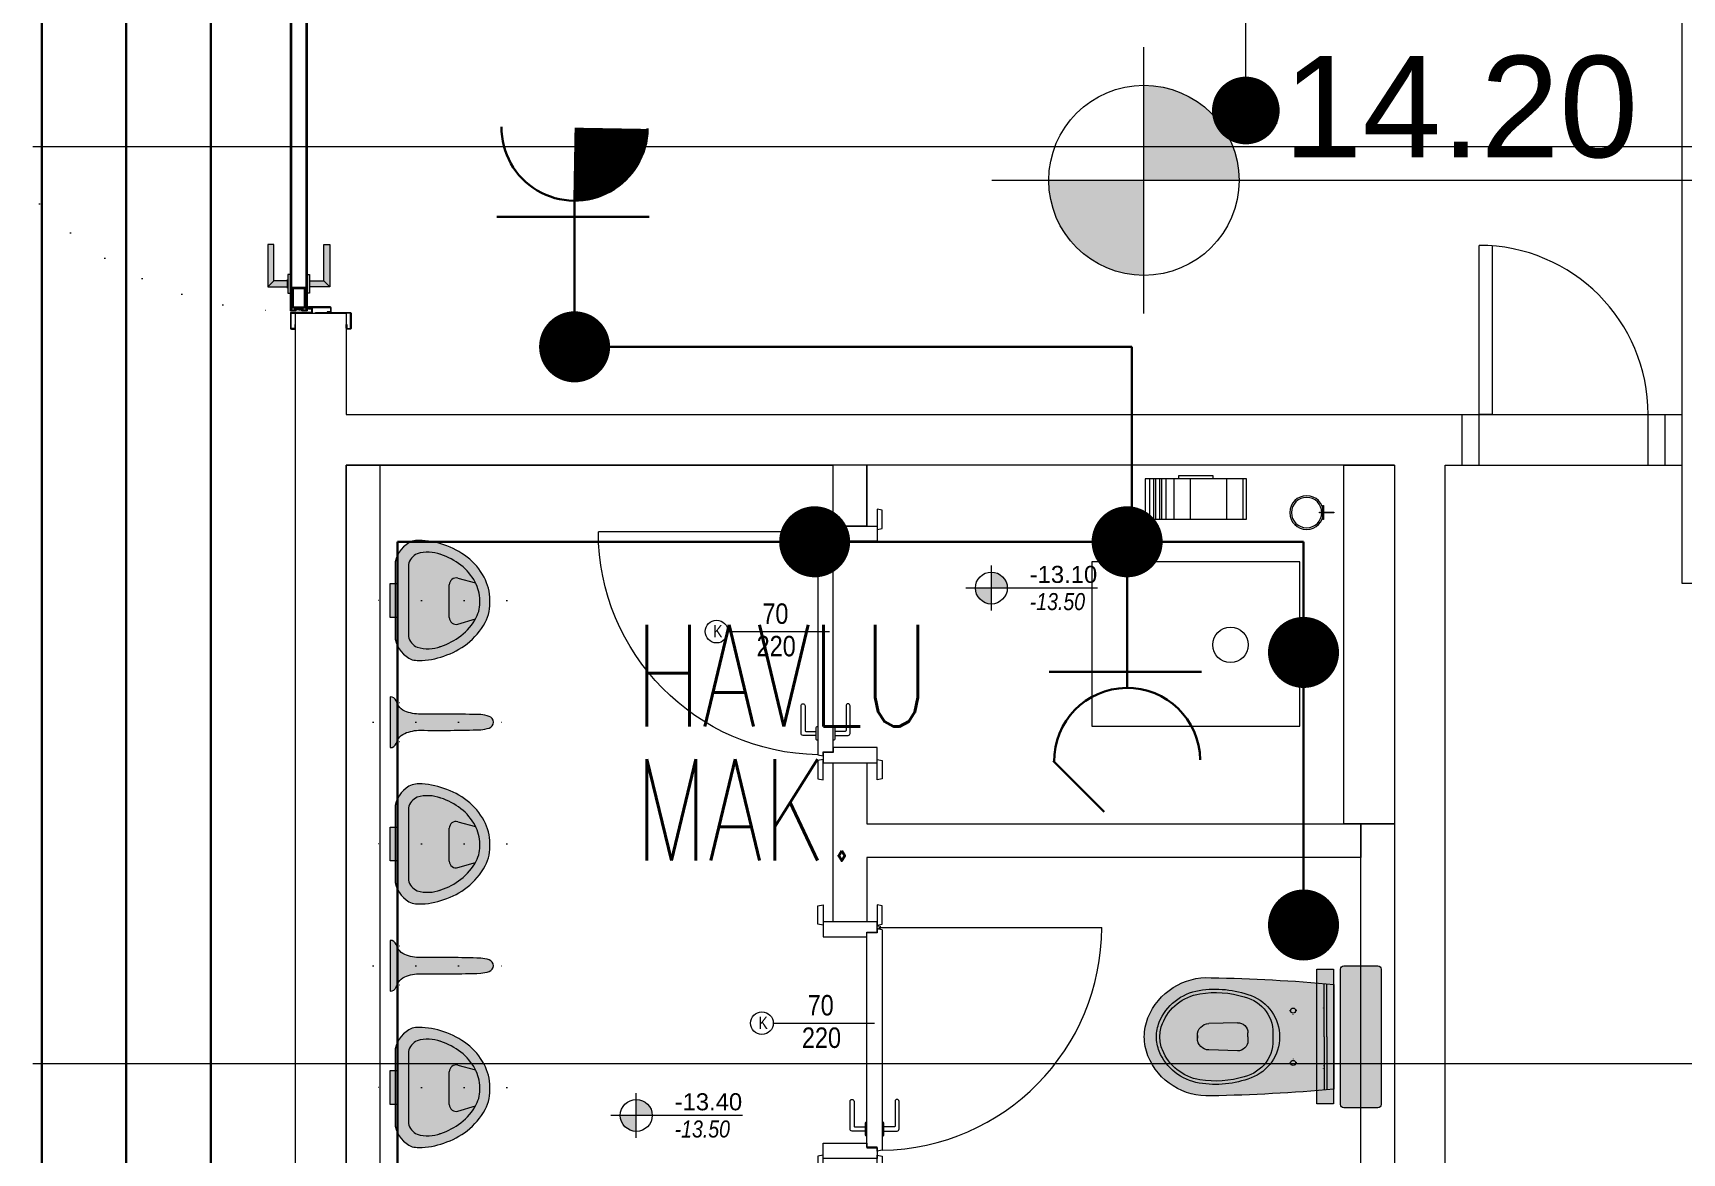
# Model space of a CAD drawing. Header units: metres. Extents: x -13194 to 152406, y -14653 to 29421.
# Drawn here: x 5982.4 to 6470, y 2831.6 to 3162.8 of the extents above; entities that cross this region are included whole.
import ezdxf
from ezdxf.enums import TextEntityAlignment as Align

# ---------------------------------------------------------------- set-up
doc = ezdxf.new("R2010")
doc.units = ezdxf.units.M
doc.header["$LTSCALE"] = 100
doc.header["$MEASUREMENT"] = 0
doc.linetypes.add('DOT2', pattern=[0.125, 0, -0.125])
doc.linetypes.add('HIDDEN', pattern=[0.375, 0.25, -0.125])
doc.layers.get('0').update_dxf_attribs({"color": 9, "lineweight": 9})
for name, color, linetype, lineweight in [('00', 9, 'Continuous', 9), ('05', 9, 'Continuous', 9), ('05S', 9, 'Continuous', 9), ('06B', 9, 'Continuous', 9), ('10', 9, 'Continuous', 9), ('20', 9, 'DOT2', 9), ('21', 9, 'Continuous', 9), ('21_mahal200', 9, 'Continuous', 9), ('E-ETANŞ PRİZ', 7, 'Continuous', 30), ('E-HIZ KONTROL ANAHTARI', 7, 'Continuous', 30), ('E-KABLO', 7, 'Continuous', 30), ('E-KAPAKLI PRİZ', 7, 'Continuous', 30), ('E-YAZI', 7, 'Continuous', 30), ('Kapı', 204, 'Continuous', 9), ('KARA SIVA', 4, 'Continuous', 9), ('TEFRİŞ', 9, 'Continuous', 9)]:
    doc.layers.add(name, color=color, linetype=linetype, lineweight=lineweight)
doc.styles.add('Arial', font='arial.ttf', dxfattribs={"height": 2.5})
doc.styles.add('E-YAZI', font='txttw.shx')
doc.styles.add('MuuM_TEXT-ITALIC', font='ARIALNI.TTF')
doc.styles.add('MuuM_TEXT-STANDART', font='ARIALN.TTF')
doc.dimstyles.new('MuuM_DIM200', dxfattribs={"dimscale": 20, "dimtxt": 2, "dimasz": 1, "dimexe": 1, "dimexo": 1, "dimgap": 1, "dimtad": 1, "dimdec": 1, "dimrnd": 0.5, "dimdsep": 46, "dimtxsty": 'MuuM_TEXT-STANDART', "dimblk": 'ARCHTICK', "dimcen": 0, "dimdle": 0.15, "dimclrd": 256, "dimclre": 256, "dimclrt": 256, "dimadec": 0, "dimazin": 0, "dimtfac": 5, "dimtdec": 1, "dimtix": 1, "dimtmove": 2, "dimatfit": 3, "dimldrblk": 'DOT', "dimfxl": 3, "dimfxlon": 1, "dimtolj": 1, "dimlwd": -1, "dimlwe": -1, "dimarcsym": 0})

# ---------------------------------------------------------------- blocks, each defined once
blk = doc.blocks.new('100_KAPAKLI PRİZ')
at = {"layer": 'E-KAPAKLI PRİZ', "color": 4}
for p, q in [((1.215814954601228, 3.600277454039314), (0.3785433852463029, 4.43754902339424)), ((0, 2.400173244881443), (0, 0)), ((-1.223023227008525, 2.136300217214738), (1.279205538914538, 2.136300217214738))]:
    blk.add_line(p, q, dxfattribs=at)
blk.add_arc((0, 3.600173235725378), 1.199999990853849, 180.755130769776, 0.7551307697759941, dxfattribs=at)
blk = doc.blocks.new('100_ETANŞ PRİZ')
at = {"layer": 'E-ETANŞ PRİZ', "color": 4}
for p, q in [((0, 2.400173244881443), (0, 0)), ((-1.223023227008525, 2.136300217214738), (1.279205538914538, 2.136300217214738))]:
    blk.add_line(p, q, dxfattribs=at)
at = {"layer": 'E-ETANŞ PRİZ', "color": 4, "const_width": 1.200000000069849}
blk.add_lwpolyline([(0.0104714438784868, 3.000264618603978, -0.4142135623730951), (-0.5999086171505043, 3.589701791875995)], format="xyb", dxfattribs=at)
at = {"layer": 'E-ETANŞ PRİZ', "color": 4}
blk.add_arc((0, 3.600173235725378), 1.199999990853849, 180.755130769776, 0.7551307697759941, dxfattribs=at)
blk = doc.blocks.new('gr-p-barel kilitli kapı kolu')
at = {"layer": '05S'}
h = blk.add_hatch(color=256, dxfattribs=at)
h.paths.add_polyline_path([(1.300000000000181, 0.8000000000001818), (-1.300000000000181, 0.8000000000001818), (-1.300000000000181, 0.7000000000002728), (1.300000000000181, 0.7000000000007276)])
h.paths.add_polyline_path([(2.75, 0.7000000000002728), (-2.75, 0.7000000000002728), (-2.75, 0), (2.75, 0)])
h.paths.add_polyline_path([(-11.69999999999709, 4.899999999999181), (-11.699999999998, 6.700000000000728), (0.9000000000005456, 6.700000000000728), (0.8999999999996362, 0.8000000000001818), (-0.8999999999996362, 0.7999999999997272), (-0.8999999999996362, 4.90000000000009)])
at = {"flags": 128}
for points in [[(-0.8999999999996362, 0.8000000000001818), (-0.8999999999996362, 4.900000000000545), (-11.69999999999891, 4.90000000000009), (-11.69999999999891, 6.700000000000273), (0.9000000000005456, 6.700000000000728), (0.8999999999996362, 0.8000000000001818)], [(-0.8000000000001818, 5), (0.8000000000001818, 6.600000000000362)]]:
    blk.add_lwpolyline(points, dxfattribs=at)
blk.add_lwpolyline([(-2.75, 0), (-2.75, 0.6999999999998181), (2.75, 0.7000000000002728), (2.75, 0)])
blk.add_lwpolyline([(-1.300000000000181, 0.7000000000002728), (1.300000000000181, 0.7000000000002728), (1.300000000000181, 0.8000000000001818), (-1.300000000000181, 0.8000000000001818)], close=True)
blk = doc.blocks.new('prf-scr2')
at = {"linetype": 'DOT2', "ltscale": 10}
blk.add_line((0, 0.1857142500000009), (-1e-16, -1.064285649999999), dxfattribs=at)
for p, q in [((0.09163645, -0.2441290999999978), (-0.0916364500000001, -0.2046380999999997)), ((-0.0916364500000001, -0.2439350999999988), (0.09163645, -0.2834260999999969)), ((0.09163645, -0.3231106000000011), (-0.0916364500000001, -0.2836195999999972)), ((-0.0916364500000001, -0.3229165999999964), (0.09163645, -0.3624076000000003)), ((0.09163645, -0.4020920499999989), (-0.0916364500000001, -0.3626011000000005)), ((-0.0916364500000001, -0.4018980999999997), (0.09163645, -0.4413891000000035)), ((0.09163645, -0.481073749999996), (-0.0916364500000001, -0.4415827499999978)), ((-0.0916364500000001, -0.4808798000000082), (0.09163645, -0.5203708500000005)), ((0.09163645, -0.5600555500000042), (-0.0916364500000001, -0.5205644500000006)), ((-0.0916364500000001, -0.5598615499999994), (0.09163645, -0.5993525500000034)), ((0.09163645, -0.6390373000000011), (-0.0916364500000001, -0.5995462500000088)), ((-0.0916364500000001, -0.6388432500000079), (0.09163645, -0.6783342500000061)), ((0.09163645, -0.7180189000000042), (-0.0916364500000001, -0.6785278500000061)), ((-0.0916364500000001, -0.7178253000000041), (0.09163645, -0.7573160000000088)), ((0.0552420499999996, -0.8362981999999988), (-0.0804827000000004, -0.7641103499999986)), ((-0.0690517, -0.7968069000000071), (0.0552420499999996, -0.8362981999999988)), ((0.09163645, -0.1651476000000059), (0, -0.1454021000000068)), ((0, -0.184699100000006), (0.09163645, -0.2044445999999993))]:
    blk.add_line(p, q)
blk.add_lwpolyline([(0.2314285999999996, 0), (-0.2314285999999996, 0), (-0.2314285999999996, -0.0100617499999998), (-0.1200000000000003, -0.1428571000000034), (0.1200000000000003, -0.1428571499999975), (0.2314285999999996, -0.0100617499999999), (0.2314285999999996, 0)], close=True)
for points in [[(0.2314285999999996, -0.0100617499999999), (-0.2314285999999996, -0.0100617499999998)], [(-0.0916364500000001, -0.1428571059091098), (-0.0916364500000001, -0.2046379999999999), (-0.1200003499999994, -0.2210138499999971), (-0.1200003499999994, -0.227559350000007), (-0.0916364500000001, -0.2439350999999988), (-0.0916364500000001, -0.2836194999999975), (-0.1200003499999994, -0.2999953500000004), (-0.1200003499999994, -0.3065408499999989), (-0.0916364500000001, -0.3229165999999964), (-0.0916364500000001, -0.3626010000000008), (-0.1200003499999994, -0.3789767999999981), (-0.1200003499999994, -0.3855223499999965), (-0.0916364500000001, -0.4018980999999997), (-0.0916364500000001, -0.4415827000000036), (-0.1200003499999994, -0.4579585000000009), (-0.1200003499999994, -0.4645040499999994), (-0.0916364500000001, -0.4808798000000082), (-0.0916364500000001, -0.5205644500000006), (-0.1200003499999994, -0.5369402000000038), (-0.1200003499999994, -0.5434858500000077), (-0.0916364500000001, -0.5598615499999994), (-0.0916364500000001, -0.5995461500000033), (-0.1200003499999994, -0.6159219500000006), (-0.1200003499999994, -0.6224674999999991), (-0.0916364500000001, -0.6388432500000079), (-0.0916364500000001, -0.6785278500000061), (-0.1200003499999994, -0.6949041500000078), (-0.1200003499999994, -0.7014492000000077), (-0.0916364500000001, -0.7178253000000041), (-0.0916364500000001, -0.7322130000000074), (-0.0804827000000004, -0.7641103499999986), (-0.0974138499999996, -0.7738857499999995), (-0.0974138499999996, -0.7804311500000041), (-0.0690517, -0.7968069000000071), (-0.0082380000000001, -0.9441533999999989), (-1e-16, -0.95), (0.008237999999999999, -0.9441533999999989), (0.0834733999999997, -0.7555572500000495), (0.09163645, -0.7573160000000088), (0.1200003499999994, -0.7409402999999998), (0.1200003499999994, -0.7343950500000063), (0.09163645, -0.7180189000000042), (0.09163645, -0.6783342500000061), (0.1200003499999994, -0.6619585000000087), (0.1200003499999994, -0.6554130500000043), (0.09163645, -0.6390371500000072), (0.09163645, -0.5993525500000034), (0.1200003499999994, -0.5829768000000002), (0.1200003499999994, -0.5764312499999961), (0.09163645, -0.5600554500000045), (0.09163645, -0.5203708500000005), (0.1200003499999994, -0.5039951500000086), (0.1200003499999994, -0.4974494999999991), (0.09163645, -0.481073749999996), (0.09163645, -0.4413891000000035), (0.1200003499999994, -0.4250134500000002), (0.1200003499999994, -0.4184677999999963), (0.09163645, -0.4020920499999989), (0.09163645, -0.3624076000000003), (0.1200003499999994, -0.3460319499999969), (0.1200003499999994, -0.3394862999999987), (0.09163645, -0.3231106000000011), (0.09163645, -0.2834260999999969), (0.1200003499999994, -0.2670504499999993), (0.1200003499999994, -0.2605048000000067), (0.09163645, -0.2441290999999978), (0.09163645, -0.2044445999999993), (0.1200003499999994, -0.1880689500000073), (0.1200003499999994, -0.1815233000000035), (0.09163645, -0.1651476000000059), (0.09163645, -0.1428571440909536)]]:
    blk.add_lwpolyline(points)
blk = doc.blocks.new('K-SAC-01')
at = {"layer": '10'}
for points in [[(-4.599999999999454, 16.20000000000027, -0.4142135623730951), (-4.49999999999909, 16.29999999999973), (-0.0999999999989996, 16.29999999999973, -0.4142135623730951), (9.095e-13, 16.19999999999936), (9.095e-13, 5.900000000000089), (0.2000000000007276, 5.900000000000089), (0.2000000000007276, 16.19999999999936, 0.4142135623730951), (-0.0999999999989996, 16.49999999999954), (-4.49999999999909, 16.49999999999954, 0.4142135623730951), (-4.799999999999272, 16.20000000000027), (-4.799999999999272, 15.30000000000018, 0.4142135623730951), (-4.49999999999909, 15), (-3.399999999999636, 15), (-3.399999999999636, 15.19999999999981), (-4.49999999999909, 15.19999999999981, -0.4142135623730951), (-4.599999999999454, 15.30000000000018)], [(104.6000000000012, 16.20000000000027, 0.4142135623730951), (104.5000000000009, 16.29999999999973), (100.1000000000008, 16.29999999999973, 0.4142135623730951), (100.0000000000009, 16.19999999999936), (100.0000000000009, 5.900000000000089), (99.80000000000109, 5.900000000000089), (99.80000000000109, 16.19999999999936, -0.4142135623730951), (100.1000000000008, 16.49999999999954), (104.5000000000009, 16.49999999999954, -0.4142135623730951), (104.8000000000011, 16.20000000000027), (104.8000000000011, 15.30000000000018, -0.4142135623730951), (104.5000000000009, 15), (103.4000000000014, 15), (103.4000000000014, 15.19999999999981), (104.5000000000009, 15.19999999999981, 0.4142135623730951), (104.6000000000012, 15.30000000000018)], [(0.2000000000007276, 10.29999999999972, -0.4142135623730951), (0.5000000000009095, 10.59999999999991), (1.500000000000909, 10.59999999999991, -0.4142135623730951), (1.800000000001091, 10.29999999999972), (1.800000000001091, 3.90000000000009, -0.4142135623730951), (1.500000000000909, 3.599999999999909, -0.4142135623730951), (1.200000000000727, 3.90000000000009), (1.200000000000727, 4.799999999999726), (0.2000000000007276, 4.800000000000182), (0.2000000000007276, -1.199999999999818, -0.4142135623730951), (-0.0999999999994543, -1.5), (-4.49999999999909, -1.5, -0.4142135623730951), (-4.799999999999272, -1.199999999999818), (-4.799999999999272, -0.2999999999997271, -0.4142135623730951), (-4.49999999999909, 0), (-3.399999999999636, 0), (-3.399999999999636, -0.1999999999998181), (-4.49999999999909, -0.1999999999998181, 0.4142135623730951), (-4.599999999999454, -0.2999999999997271), (-4.599999999999454, -1.199999999999818, 0.4142135623724291), (-4.49999999999909, -1.300000000000181), (-0.0999999999994543, -1.299999999999727, 0.4142135623730951), (0, -1.199999999999818), (9.095e-13, 5), (1.400000000000545, 5), (1.400000000000545, 3.90000000000009, 0.4142135623730951), (1.500000000000909, 3.799999999999727, 0.4142135623730951), (1.600000000000363, 3.90000000000009), (1.600000000000363, 10.29999999999972, 0.4142135623730951), (1.500000000000909, 10.40000000000009), (0.5000000000009095, 10.40000000000009, 0.4142135623730951), (0.4000000000005457, 10.29999999999972), (0.4000000000005457, 9.40000000000009), (0.2000000000007276, 9.40000000000009)], [(99.80000000000109, 10.29999999999972, 0.4142135623730951), (99.50000000000091, 10.59999999999991), (98.50000000000091, 10.59999999999991, 0.4142135623730951), (98.20000000000073, 10.29999999999972), (98.20000000000073, 3.90000000000009, 0.4142135623730951), (98.50000000000091, 3.599999999999909, 0.4142135623730951), (98.80000000000109, 3.90000000000009), (98.80000000000109, 4.799999999999726), (99.80000000000109, 4.800000000000182), (99.80000000000109, -1.199999999999818, 0.4142135623730951), (100.1000000000012, -1.5), (104.5000000000009, -1.5, 0.4142135623730951), (104.8000000000011, -1.199999999999818), (104.8000000000011, -0.2999999999997271, 0.4142135623730951), (104.5000000000009, 0), (103.4000000000014, 0), (103.4000000000014, -0.1999999999998181), (104.5000000000009, -0.1999999999998181, -0.4142135623730951), (104.6000000000012, -0.2999999999997271), (104.6000000000012, -1.199999999999818, -0.4142135623724291), (104.5000000000009, -1.300000000000181), (100.1000000000012, -1.299999999999727, -0.4142135623730951), (100.0000000000018, -1.199999999999818), (100.0000000000009, 5), (98.60000000000127, 5), (98.60000000000127, 3.90000000000009, -0.4142135623730951), (98.50000000000091, 3.799999999999727, -0.4142135623730951), (98.40000000000143, 3.90000000000009), (98.40000000000143, 10.29999999999972, -0.4142135623730951), (98.50000000000091, 10.40000000000009), (99.50000000000091, 10.40000000000009, -0.4142135623730951), (99.60000000000127, 10.29999999999972), (99.60000000000127, 9.40000000000009), (99.80000000000109, 9.40000000000009)], [(-0.3789291877892538, -2.01380615643302), (1.000000000000909, -1.372447916059172), (1.000000000000909, 1.5), (1.200000000000727, 1.5), (1.200000000000727, -1.5), (-0.2699583792127669, -2.183697123727142, -14.79600197240014)]]:
    blk.add_lwpolyline(points, format="xyb", close=True, dxfattribs=at)
for points in [[(98.80000000000244, 0.1499999999932697), (98.80000000000244, 2.149999999993269), (99.10000000000174, 2.149999999993269), (99.10000000000174, 3.193404064993047), (1.500000000001364, 3.193404064993047), (1.500000000001364, 2.149999999993269), (1.800000000001546, 2.149999999993269), (1.800000000001546, 0.1499999999932697), (1.500000000001364, 0.1499999999932697), (1.500000000001364, 1.850000000004911), (1.200000000001182, 1.850000000004911), (1.200000000001182, 3.493404064995957), (99.40000000000099, 3.493404064995957), (99.40000000000099, 1.850000000004911), (99.10000000000174, 1.850000000004911), (99.10000000000174, 0.1499999999932697)], [(98.80000000000244, 2.149999999993269), (98.80000000000244, 0.1499999999932697), (99.40000000000099, 0.1499999999932697), (99.40000000000099, -1.500000000000909), (1.200000000001182, -1.500000000000909), (1.200000000001182, 0.1499999999932697), (1.800000000001546, 0.1499999999932697), (1.800000000001546, 2.149999999993269), (2.100000000000818, 2.149999999993269), (2.100000000000818, -0.1499999999950887), (1.500000000001364, -0.1499999999950887), (1.500000000001364, -1.199999999997999), (99.10000000000174, -1.199999999997999), (99.10000000000174, -0.1499999999950887), (98.50000000000135, -0.1499999999950887), (98.50000000000135, 2.149999999993269), (98.80000000000244, 2.149999999993269)]]:
    blk.add_lwpolyline(points, dxfattribs=at)
for points in [[(2.100000000000818, 2.99999999999909), (8.100000000000819, 2.99999999999909), (8.100000000000819, -1.000000000000909), (2.100000000000818, -1.000000000000909)], [(2.400000000001, 2.69999999999618), (7.800000000001546, 2.69999999999618), (7.800000000001546, -0.6999999999979992), (2.400000000001, -0.6999999999979992)], [(98.50000000000135, 2.99999999999909), (92.50000000000135, 2.99999999999909), (92.50000000000135, -1.000000000000909), (98.50000000000135, -1.000000000000909)], [(98.20000000000029, 2.69999999999618), (92.80000000000246, 2.69999999999618), (92.80000000000246, -0.6999999999979992), (98.20000000000029, -0.6999999999979992)]]:
    blk.add_lwpolyline(points, close=True, dxfattribs=at)
blk.add_circle((-0.9499999999989086, -2.49999349423706), 0.55, dxfattribs=at)
at = {"layer": '20', "linetype": 'HIDDEN'}
for points in [[(-0.1999999999989086, -1.299999999999727), (-0.1999999999989086, 0), (-1.699999999998908, 0), (-1.699999999998908, -1.299999999999727)], [(-0.3999999999987267, -1.990091542878417), (-0.3999999999987267, -0.2000000000002728), (-1.49999999999909, -0.2000000000002728), (-1.49999999999909, -1.990091542878417)]]:
    blk.add_lwpolyline(points, dxfattribs=at)
at = {"layer": '20'}
blk.add_lwpolyline([(-0.9499999999993632, -2.499993494238424), (-0.9499999999989086, -102.8549758667554)], dxfattribs=at)
blk.add_arc((-0.9499999999989086, -2.49999349423706), 100.3549823725184, 270, 1.513139558785166, dxfattribs=at)
at = {"layer": '06B'}
blk.add_blockref('gr-p-barel kilitli kapı kolu', (91.40000000628015, 3.506028542890817), dxfattribs=at)
at = {"layer": '06B', "xscale": -1, "rotation": 180}
blk.add_blockref('gr-p-barel kilitli kapı kolu', (91.40000000628015, -1.506028542878084), dxfattribs=at)
at = {"layer": '10', "xscale": -1, "rotation": 90}
blk.add_blockref('prf-scr2', (1.500000000001364, 0.9999999999990904), dxfattribs=at)
at = {"layer": '10', "rotation": 270}
blk.add_blockref('prf-scr2', (99.10000000000174, 1.221629659781683), dxfattribs=at)
blk = doc.blocks.new('0_elevationtarget-p-bk')
h = blk.add_hatch(color=250)
h.paths.add_polyline_path([(1.875, 0, 0.4142135623730951), (0, 1.875), (0, 0)])
h.paths.add_polyline_path([(0, 1e-16), (-1.875, 0, 0.4142135623730951), (0, -1.875)])
blk.add_line((0, -2.625), (0, 2.625))
blk.add_lwpolyline([(12.45343050744122, 0), (-3, 0)])
blk.add_circle((0, 0), 1.875)
at = {"style": 'Arial'}
blk.add_attdef('BITMISKOT', text='', height=2, dxfattribs=at).set_placement((4.5, 0), align=Align.BOTTOM_LEFT)
at = {"style": 'MuuM_TEXT-ITALIC'}
blk.add_attdef('FINISHINGFLOORLEVEL', text='', height=2, dxfattribs=at).set_placement((4.5, -0.592087312414734), align=Align.TOP_LEFT)
blk = doc.blocks.new('_ArchTick')
at = {"color": 0, "linetype": 'ByBlock', "const_width": 0.15}
blk.add_lwpolyline([(-0.5, -0.5), (0.5, 0.5)], dxfattribs=at)
blk = doc.blocks.new('_Dot')
at = {"color": 0, "linetype": 'ByBlock', "lineweight": -2}
blk.add_line((-0.5, 0), (-1, 0), dxfattribs=at)
at = {"color": 0, "linetype": 'ByBlock', "const_width": 0.5}
blk.add_lwpolyline([(-0.25, 0, 1), (0.25, 0, 1)], format="xyb", close=True, dxfattribs=at)
blk = doc.blocks.new('ttttttttttttt')
for points in [[(3983.48582208233, -30733.60081935968), (3983.48582208233, -30748.60081935968)], [(3988.48582208233, -30733.60081935968), (3983.48582208233, -30733.60081935968)], [(3988.48582208233, -30733.60081935968), (3988.48582208233, -30748.60081935968)], [(4043.48582208233, -30733.60081935968), (4038.48582208233, -30733.60081935968)], [(4038.48582208233, -30733.60081935968), (4038.48582208233, -30748.60081935968)], [(4043.48582208233, -30733.60081935968), (4043.48582208233, -30748.60081935968)], [(3988.48582208233, -30748.60081935968), (3983.48582208233, -30748.60081935968)], [(4034.48582208233, -30748.60081935968), (3988.48582208233, -30748.60081935968)], [(4034.48582208233, -30748.60081935968), (4034.48582208233, -30798.60081935968)], [(4034.48582208233, -30748.60081935968), (4038.48582208233, -30748.60081935968)], [(4043.48582208233, -30748.60081935968), (4038.48582208233, -30748.60081935968)], [(4038.48582208233, -30748.60081935968), (4038.48582208233, -30798.60081935968)]]:
    blk.add_lwpolyline(points)
blk.add_arc((4038.48582208233, -30748.60081935968), 50, 180, 270)
blk = doc.blocks.new('p-klozet üstü kağıt dispenser')
blk.add_hatch(color=255).paths.add_polyline_path([(-5.3433e-12, 5.563981752787184), (0, 45.40812888650907), (-5.000000000000057, 45.40812888650907), (-5.0000000000054, 5.563981752787184)])
blk.add_lwpolyline([(-5.3433e-12, 5.563981752787184), (0, 45.40812888650907), (-5.000000000000057, 45.40812888650907), (-5.0000000000054, 5.563981752787184)], close=True)
blk = doc.blocks.new('san-klo-06-p')
at = {"layer": '05S'}
h = blk.add_hatch(color=256, dxfattribs=at)
edge = h.paths.add_edge_path()
edge.add_line((-20.00000000000046, 2.015000000021245), (19.99999999999662, 2.015000000027066))
edge.add_arc((19.99999999999953, 3.015000000028521), 1, 270, 360)
edge.add_line((20.99999999999955, 3.015000000028521), (21.000000000001, 13.01500000002852))
edge.add_arc((19.99999999999953, 13.01500000002852), 1, 0, 90.00000000000001)
edge.add_line((19.99999999999953, 14.01500000002852), (-20.00000000000046, 14.01500000002561))
edge.add_arc((-20.00000000000046, 13.01500000002852), 1, 90.00000000000001, 180)
edge.add_line((-21.00000000000045, 13.01500000002852), (-20.999999999999, 3.015000000025612))
edge.add_arc((-20.00000000000046, 3.015000000021243), 1, 180, 270)
h = blk.add_hatch(color=256, dxfattribs=at)
edge = h.paths.add_edge_path()
edge.add_arc((482.446959709046, -45.26395162302651), 500.0000000000162, 174.8060223042765, 178.9681825704839)
edge.add_arc((1.500000000003183, -37.29190075644874), 19.00000000000178, 176.8871024373828, 247.9756871629529)
edge.add_arc((-4.547e-13, -41), 15.00000000000026, 247.9756871629556, 269.9999999999976)
edge.add_arc((-4.547e-13, -41), 15.00000000000026, 270.0000000000025, 292.0243128370444)
edge.add_arc((-1.50000000000409, -37.29190075644874), 19.0000000000039, 292.0243128370512, 363.1128975626213)
edge.add_arc((-482.4469597090078, -45.26395162301922), 499.9999999999761, 1.031817429516246, 5.19397769572375)
edge.add_line((15.49999999999954, 0), (-15.50000000000336, 0))
for p, q in [((-4.547e-13, -2), (-15.50000000000045, -2)), ((-4.547e-13, -2.80000000000291), (-15.50000000000045, -2.80000000000291)), ((-4.547e-13, -2), (15.49999999999954, -2)), ((-4.547e-13, -2.80000000000291), (15.49999999999954, -2.80000000000291)), ((-4.15801929872441, -28.43442233578389), (-3.905189181845798, -36.91821042136871)), ((-4.547e-13, -25.3450573319642), (-1.159350611440913, -25.3450573319642)), ((-4.547e-13, -25.3450573319642), (1.159350611440004, -25.3450573319642)), ((4.158019298723502, -28.43442233578389), (3.905189181844889, -36.91821042136871)), ((-4.547e-13, -40.31395125024572), (-0.4067423800156579, -40.31395125024572)), ((-0.4067423800156579, -40.31395125024572), (-4.547e-13, -40.31395125024572)), ((0.4067423800147483, -40.31395125024572), (-4.547e-13, -40.31395125024572)), ((-4.547e-13, -40.31395125024572), (0.4067423800147483, -40.31395125024572))]:
    blk.add_line(p, q)
at = {"linetype": 'DOT2'}
for p, q in [((-6.485962310548075, -12), (-8.953412711959118, -12)), ((-7.750000000000452, -10.91410758801794), (-7.750000000000452, -12)), ((-7.750000000000452, -13.08589241198206), (-7.750000000000452, -12)), ((6.485962310550803, -12), (8.953412711958206, -12)), ((7.749999999999543, -10.91410758801794), (7.749999999999543, -12)), ((7.749999999999543, -13.08589241198206), (7.749999999999543, -12))]:
    blk.add_line(p, q, dxfattribs=at)
for points in [[(-20.00000000000046, 2.015000000021245), (19.99999999999953, 2.015000000028521, 0.4142135623730951), (20.99999999999955, 3.015000000028521), (20.99999999999955, 13.01500000002852, 0.4142135623731339), (19.99999999999953, 14.01500000002852), (-20.00000000000046, 14.01500000002852, 0.4142135623730744), (-21.00000000000045, 13.01500000002852), (-21.00000000000045, 3.015000000021243, 0.4142135623731159)], [(-15.50000000000045, 0, 0.0181628470062377), (-17.47196496077276, -36.26013260072796, 0.3205287056357122), (-5.625000000000452, -54.90537216330267, 0.0963961176293174), (-4.547e-13, -56, 0.0963961176293174), (5.624999999999543, -54.90537216330267, 0.3205287056357121), (17.47196496077549, -36.26013260072796, 0.0181628470062377), (15.49999999999954, 0)]]:
    blk.add_lwpolyline(points, format="xyb", close=True)
for points in [[(-9.500000000000453, 2.015000000028521), (-9.500000000000453, -2.984999999978752), (-8.500000000000455, -2.984999999978752), (-8.500000000000455, 2.015000000028521)], [(8.499999999999545, 2.015000000028521), (8.499999999999545, -2.984999999978752), (9.499999999999543, -2.984999999978752), (9.499999999999543, 2.015000000028521)]]:
    blk.add_lwpolyline(points, dxfattribs=at)
blk.add_lwpolyline([(-5.000000000000452, 0), (-5.000000000000452, 2), (4.999999999999545, 2), (4.999999999999545, 0)], close=True, dxfattribs=at)
for centre, radius, start, end in [((-7.750000000000452, -12), 0.75, 0, 180), ((-7.750000000000452, -12), 0.75, 180, 0), ((7.749999999999543, -12), 0.75, 0, 180), ((7.749999999999543, -12), 0.75, 180, 0), ((-4.547e-13, -29), 13, 90, 159.4200885049486), ((-1.089157725150015, -28.94594607376348), 11.00000000000001, 84.31758544885159, 166.806744405553), ((-4.547e-13, -29), 13, 20.57991149505137, 90), ((1.089157725149107, -28.94594607376348), 11, 13.19325559444693, 95.68241455114841), ((15.91510823917952, -34.97572838532506), 30, 159.4200885049486, 189.1280785422966), ((15.91510823917952, -34.97572838532506), 28.99999999999998, 162.8726879048356, 189.1280785422966), ((-1.159350611440913, -28.3450573319642), 3, 90, 181.7069983645544), ((1.159350611440004, -28.3450573319642), 3, 358.2930016354455, 90), ((-15.91510823918042, -34.97572838532506), 28.99999999999999, 350.8719214577034, 17.12731209516433), ((-15.91510823918042, -34.97572838532506), 30, 350.8719214577034, 20.57991149505137), ((-0.4067423800156579, -36.81395125024574), 3.499999999999998, 181.7069983645544, 270), ((0.4067423800147483, -36.81395125024574), 3.499999999999998, 270, 358.2930016354455), ((1.499999999999543, -37.29190075644874), 15.39999999999999, 189.1280785422966, 247.9756871630004), ((1.499999999999543, -37.29190075644874), 14.4, 189.1280785422966, 247.9756871630004), ((-1.500000000000454, -37.29190075644874), 14.40000000000001, 292.0243128369996, 350.8719214577034), ((-1.500000000000454, -37.29190075644874), 15.39999999999999, 292.0243128369996, 350.8719214577034), ((-4.547e-13, -41), 11.39999999999997, 247.9756871630004, 270), ((-4.547e-13, -41), 10.39999999999995, 247.9756871630004, 270), ((-4.547e-13, -41), 10.39999999999995, 270, 292.0243128369996), ((-4.547e-13, -41), 11.39999999999997, 270, 292.0243128369996)]:
    blk.add_arc(centre, radius, start, end)
at = {"layer": '05', "rotation": 270}
blk.add_blockref('p-klozet üstü kağıt dispenser', (-25.40812888650862, -5.007660794144613), dxfattribs=at)
blk = doc.blocks.new('San-p-uripart')
at = {"layer": '05S'}
h = blk.add_hatch(color=256, dxfattribs=at)
edge = h.paths.add_edge_path()
edge.add_line((0, 0), (-7.502701282911726, 0))
edge.add_arc((-5.709877322929968, -0.0991818855945894), 1.795565314299233, 176.8335336137003, 251.0946557253123)
edge.add_arc((-8.442650596654858, -8.078530705955927), 6.638772677657441, 57.0297629489329, 71.09465572531082, ccw=False)
edge.add_arc((-7.040729375654334, -5.917304325401346), 4.062674353079212, 23.36070373810901, 57.02976294893671, ccw=False)
edge.add_arc((-13.70585418392875, -8.796135696042256), 11.32294699055403, -0.7682051098128113, 23.360703738108384, ccw=False)
edge.add_arc((402.5469214286236, -14.37746602216248), 404.967245607545, 179.231794890187, 181.7550775583132)
edge.add_arc((11.77246903945706, -25.27573944187134), 14.08342795668617, 186.1332779337883, 196.4356805880288)
edge.add_arc((0.2055674033981631, -28.52261435773835), 2.076566262679214, 200.8138809635047, 264.3187619893651)
edge.add_arc((-0.2055674033981631, -28.52261435773835), 2.076566262679214, 275.6812380106349, 339.1861190364953)
edge.add_arc((-11.77246903945706, -25.27573944187134), 14.08342795668617, 343.5643194119712, 353.8667220662117)
edge.add_arc((-402.5469214286236, -14.37746602216248), 404.967245607545, 358.2449224416866, 360.768205109813)
edge.add_arc((13.70585418392875, -8.796135696042256), 11.32294699055404, 156.6392962618916, 180.7682051098129, ccw=False)
edge.add_arc((7.040729375654334, -5.917304325401346), 4.062674353079213, 122.9702370510633, 156.639296261891, ccw=False)
edge.add_arc((8.442650596654858, -8.078530705955927), 6.638772677657441, 108.90534427468921, 122.97023705106719, ccw=False)
edge.add_arc((5.709877322929968, -0.0991818855945894), 1.795565314299232, 288.9053442746877, 363.1664663862996)
edge.add_line((7.502701282912312, 0), (5.853095785823825e-13, 0))
at = {"linetype": 'DOT2'}
for p, q in [((0, 5), (0, -40.49999999999636)), ((-5.770817504173462, -2.733077667144243), (-5.770817504173462, 3.350195222110413)), ((5.770817504173462, -2.733077667144243), (5.770817504173462, 3.350195222110413))]:
    blk.add_line(p, q, dxfattribs=at)
blk.add_lwpolyline([(0, 0), (-7.502701282912312, 0, 0.3358627193216691), (-6.291650653194663, -1.797885682644845, -0.0614468324515553), (-4.829808567523286, -2.508909970380043, -0.1479750645966862), (-3.311085466844815, -4.306379369778366, -0.1056729534655511), (-2.383924922236474, -8.947945920119308, 0.011010342516257), (-2.230346181717322, -26.78043505654569, 0.0449830156324357), (-1.735481351159251, -29.26048777216966, 0.2844088340516868), (0, -30.58898060938736, 0.2844088340516868), (1.735481351159251, -29.26048777216966, 0.0449830156324357), (2.230346181717322, -26.78043505654569, 0.011010342516257), (2.383924922236474, -8.947945920119308, -0.1056729534655511), (3.311085466844815, -4.306379369778366, -0.1479750645966862), (4.829808567523286, -2.508909970380043, -0.0614468324515553), (6.291650653194663, -1.797885682644845, 0.3358627193216691), (7.502701282912312, 0)], format="xyb", close=True)
blk = doc.blocks.new('v-k-pisuar01-p-s')
at = {"layer": '05S'}
h = blk.add_hatch(color=256, dxfattribs=at)
edge = h.paths.add_edge_path()
edge.add_line((11.42270253094102, 3.638e-12), (-11.42270253094102, 3.638e-12))
edge.add_arc((-9.830791421985849, -8.150053224959265), 8.304068192672245, 101.052160196956, 157.7110542586413)
edge.add_arc((-8.698184620976463, -7.002620211645987), 9.040695939314752, 167.2054471598568, 179.9865996109631)
edge.add_arc((3.698906807148886, -6.994059835495138), 21.43778808926014, 180.0172277376221, 200.174822931414)
edge.add_arc((4.927594309561754, -7.521959883539237), 22.42787110088592, 197.8257412586595, 217.822754149149)
edge.add_arc((2.836417373735457, -9.145373557403216), 19.78051526280616, 217.8227541491555, 241.917258812392)
edge.add_arc((-0.7404978676677274, -15.84919987251851), 12.18212004358895, 241.9172588123764, 274.1094109938937)
edge.add_arc((0.011119686978418, -13.43780789287848), 14.56269787259692, 270.4775210897593, 298.0827411875948)
edge.add_arc((-1.900854454888758, -9.854401046221028), 18.62428004557212, 298.082741187634, 322.1772458508703)
edge.add_arc((-4.90535493561765, -7.521959883539237), 22.4278711008861, 322.1772458508511, 342.1742587413403)
edge.add_arc((-3.676667433204783, -6.994059835495138), 21.43778808926036, 339.8251770685861, 359.9827722623778)
edge.add_arc((10.17531421099374, -6.921057905034102), 7.586221502296683, 359.3999502511719, 374.6647735631948)
edge.add_arc((9.830791421987668, -8.150053224962901), 8.304068192673494, 22.28894574136448, 78.94783980325458)
at = {"linetype": 'DOT2'}
blk.add_line((0, -33), (0, 5), dxfattribs=at)
for p, q in [((-6.984664828327367, -18.56483841345834), (-5.466074508258316, -23.72804550169167)), ((-5.065933825182582, -16.00050576547437), (4.657896394137424, -16.00050576547437)), ((6.590366273341714, -18.51583106659382), (5.18733824030096, -23.77718619049119))]:
    blk.add_line(p, q)
for points in [[(11.42270253094102, 3.638e-12), (-11.42270253094102, 3.638e-12, 0.2523838902471173), (-17.51440381128668, -5.000505765474372, 0.0558261851845719), (-17.73888031302704, -7.000505765474372, 0.0881816074474143), (-16.42355859140844, -14.38764789839843, 0.0874755300532864), (-12.78843996554497, -21.27519701816345, 0.1055211629797704), (-6.475183890102925, -26.5971031555091, 0.1413959180004252), (0.1324883970701194, -28, 0.1210364073534051), (6.866453540200382, -26.28602049577967, 0.1055211629797702), (12.81067933948907, -21.27519701816345, 0.0874755300532857), (16.44579796535254, -14.38764789839843, 0.0881816074474134), (17.76111968697296, -7.000505765474372, 0.0667040249175728), (17.5144038112885, -5.000505765474372, 0.2523838902480677), (11.42270253091192, 7.276000000000001e-12)], [(13.56758272037041, -13.46927878739734, 0.1723745183359662), (13.81327216784484, -6.517616360626562, 0.2523838902480677), (10.65589230152181, -3.925812281813703), (-10.65589230153637, -3.925812281817343, 0.2523838902471173), (-13.81327216784484, -6.517616360626562, 0.1723745183359663), (-13.56758272037041, -13.46927878739734, 0.0874755300532832), (-10.41870533553083, -19.43553460801922, 0.1055211629797738), (-5.062945461508205, -23.9502970385438, 0.1440043722371133), (0.0111196869729611, -25.00050576547437, 0.1231510465558739), (5.454215111603843, -23.63921437881436, 0.1055211629797774), (10.44094470947493, -19.43553460801922, 0.0874755300532832), (13.58982209431451, -13.46927878739734)]]:
    blk.add_lwpolyline(points, format="xyb")
blk.add_lwpolyline([(-5, -0.500000000003638), (-5, 1.49999999999636), (5, 1.49999999999636), (5, -0.500000000003638)], close=True)
for centre, radius, start, end in [((1.160594533739639, -7.479771511072612), 15.89947806192441, 200.6505748287934, 202.1300987202021), ((-1.138355159795537, -7.479771511072612), 15.89947806192436, 337.8699012797978, 339.3494251712066), ((-5.065933825182582, -18.00050576547437), 2, 90, 196.3895403340701), ((4.657896394137424, -18.00050576547437), 2, 345.0685828217818, 90)]:
    blk.add_arc(centre, radius, start, end)
at = {"layer": '05S'}
blk.add_solid([(-5, 1.49999999999636), (-5, -0.500000000003638), (5, 1.49999999999636), (5, -0.500000000003638)], dxfattribs=at)
blk = doc.blocks.new('p-t.kağıtlığı')
at = {"layer": 'TEFRİŞ'}
h = blk.add_hatch(dxfattribs=at)
h.set_pattern_fill('CYL', color=256, scale=30, angle=-89.99999999999999, style=0)
h.set_pattern_definition([(270, (-14.39999999999963, 13), (30, 6.7e-15), []), (270, (-13.80000000000018, 13), (30, 6.7e-15), []), (270, (-12.59999999999945, 13), (30, 6.7e-15), []), (270, (-10.19999999999982, 13), (30, 6.7e-15), []), (270, (-5.399999999999636, 13), (30, 6.7e-15), []), (270, (5.400000000000542, 13), (30, 6.7e-15), []), (270, (10.19999999999982, 13), (30, 6.7e-15), []), (270, (12.60000000000036, 13), (30, 6.7e-15), []), (270, (13.80000000000018, 13), (30, 6.7e-15), []), (270, (14.40000000000054, 13), (30, 6.7e-15), [])])
h.paths.add_polyline_path([(-15, 1), (15, 1), (15, 13), (-15, 13)])
for points in [[(-15, 1), (15, 1), (15, 13), (-15, 13)], [(5, 1), (5, 0), (-5, 0), (-5, 1)]]:
    blk.add_lwpolyline(points, close=True, dxfattribs=at)
blk = doc.blocks.new('RREERGERGBBBB')
at = {"layer": 'TEFRİŞ'}
blk.add_hatch(color=256, dxfattribs=at).paths.add_polyline_path([(-24564.21179301331, -5806.625685495985), (-24567.21179301331, -5806.625685495985), (-24567.21179301331, -5804.625685495985), (-24567.41179301331, -5804.625685495985), (-24567.41179301331, -5806.625685495985), (-24568.41179301331, -5806.625685495985), (-24568.41179301331, -5806.825685495985), (-24567.41179301331, -5806.825685495982), (-24567.41179301331, -5808.825685495982), (-24567.21179301332, -5808.825685495982), (-24567.21179301332, -5806.825685495982), (-24564.21179301332, -5806.825685495982)])
for points in [[(-24564.21179301331, -5806.625685495985), (-24567.21179301331, -5806.625685495985), (-24567.21179301331, -5804.625685495985), (-24567.41179301331, -5804.625685495985), (-24567.41179301331, -5806.625685495985), (-24568.41179301331, -5806.625685495985), (-24568.41179301331, -5806.825685495985), (-24567.41179301331, -5806.825685495982), (-24567.41179301331, -5808.825685495982), (-24567.21179301332, -5808.825685495982), (-24567.21179301332, -5806.825685495982), (-24564.21179301332, -5806.825685495982), (-24564.21179301331, -5806.625685495985)], [(-24567.21179301332, -5806.709182177796), (-24564.21179301332, -5806.709182177796)]]:
    blk.add_lwpolyline(points, dxfattribs=at)
for radius in [5, 4.5]:
    blk.add_circle((-24572.21179301332, -5806.709182177796), radius, dxfattribs=at)
blk = doc.blocks.new('dsfsdfsdfsdfsdfsdf')
at = {"layer": 'Kapı'}
for p, q in [((23771.45181168488, -2062.352248718824), (23755.45181168267, -2062.352248718824)), ((23771.45181168482, -2065.619111331151, 0.6555058768281015), (23768.45181168482, -2065.619111331151, 0.6555058768281015)), ((23768.45181168482, -2129.019111331028, 0.6555058768281015), (23768.45181168494, -2066.819111331031, 0.6555058768281015)), ((23772.95181168482, -2064.719111331149, 0.6555058768281015), (23771.45181168482, -2064.41911133111, 0.6555058768281015)), ((23771.45181168482, -2064.41911133111, 0.6555058768281015), (23771.45181168482, -2065.619111331151, 0.6555058768281015)), ((23771.95371590619, -2064.009590223897, 0.6555058768281015), (23837.87079387352, -2064.009590223897, 0.6555058768281015)), ((23772.95181168482, -2064.719111331149, 0.6555058768281015), (23772.95181168482, -2129.919111331008, 0.6555058768281015)), ((23771.45181168482, -2129.019111331028, 0.6555058768281015), (23768.45181168482, -2129.019111331028, 0.6555058768281015)), ((23771.45181168482, -2130.219111331069, 0.6555058768281015), (23771.45181168482, -2129.019111331028, 0.6555058768281015)), ((23772.95181168482, -2129.919111331008, 0.6555058768281015), (23771.45181168482, -2130.219111331069, 0.6555058768281015)), ((23771.45181168267, -2132.352248718729), (23755.45181168261, -2132.352248718729))]:
    blk.add_line(p, q, dxfattribs=at)
at = {"layer": 'Kapı', "elevation": 0.6555058768281015}
for points in [[(23753.95181168255, -2057.61911133118), (23755.45181168255, -2057.319111331097), (23755.45181168255, -2063.319111331046), (23753.95181168255, -2063.019111330985), (23753.95181168255, -2057.61911133118)], [(23772.95181168476, -2057.61911133118), (23771.45181168482, -2057.319111331097), (23771.45181168482, -2063.319111331046), (23772.95181168476, -2063.019111330985), (23772.95181168476, -2057.61911133118)], [(23753.95181168255, -2137.019111330999), (23755.45181168255, -2137.31911133106), (23755.45181168255, -2131.319111331133), (23753.95181168255, -2131.619111331172), (23753.95181168255, -2137.019111330999)], [(23772.95181168482, -2137.019111330999), (23771.45181168482, -2137.31911133106), (23771.45181168482, -2131.319111331133), (23772.95181168482, -2131.619111331172), (23772.95181168482, -2137.019111330999)]]:
    blk.add_lwpolyline(points, dxfattribs=at)
for points in [[(23771.45181168482, -2062.319111331046), (23755.45181168255, -2062.319111331046), (23755.45181168255, -2066.819111331031), (23768.45181168482, -2066.819111331031), (23768.45181168482, -2065.419111330928), (23771.45181168482, -2065.419111330928)], [(23771.45181168482, -2132.319111330951), (23755.45181168255, -2132.319111330951), (23755.45181168255, -2127.819111331126), (23768.45181168482, -2127.819111331126), (23768.45181168482, -2129.219111331069), (23771.45181168482, -2129.219111331069)]]:
    blk.add_lwpolyline(points, close=True, dxfattribs=at)
for points in [[(23767.95181168482, -2124.21911133112), (23764.05181168485, -2124.21911133112, -0.4142135623730951), (23763.45181168482, -2123.619111330998), (23763.45181168482, -2115.473277997778, -1.000000000000094), (23764.65181168477, -2115.473277997778), (23764.65181168477, -2122.769111331188, 0.4142135623730951), (23764.90181168477, -2123.019111331058), (23767.95181168482, -2123.019111331058)], [(23773.45181168482, -2124.21911133112), (23777.35181168478, -2124.21911133112, 0.4142135623730951), (23777.95181168482, -2123.619111330998), (23777.95181168482, -2115.473277997778, 1.000000000000094), (23776.75181168481, -2115.473277997778), (23776.75181168481, -2122.769111331188, -0.4142135623730951), (23776.50181168481, -2123.019111331058), (23773.45181168482, -2123.019111331058)], [(23768.45181168482, -2121.619111331136), (23768.20181168482, -2121.619111331136, 0.4142135623730951), (23767.95181168482, -2121.869111331027), (23767.95181168482, -2125.369111331172, 0.414213562373091), (23768.20181168482, -2125.619111331063), (23768.45181168482, -2125.619111331063)], [(23772.95181168482, -2125.619111331063), (23773.20181168482, -2125.619111331063, 0.4142135623737115), (23773.45181168482, -2125.369111331172), (23773.45181168482, -2121.869111331027, 0.4142135623724791), (23773.20181168482, -2121.619111331136), (23772.95181168482, -2121.619111331136)]]:
    blk.add_lwpolyline(points, format="xyb", dxfattribs=at)
at = {"layer": 'Kapı'}
blk.add_circle((23771.95371590619, -2064.009590223897, 0.6555058768281015), 0.4999999999999999, dxfattribs=at)
blk.add_arc((23771.95371590619, -2064.009590223897, 0.6555058768281015), 65.91707796733714, 270.8675879280374, 0, dxfattribs=at)
blk = doc.blocks.new('fgvdfgdffffffffffffffffffffffffffffffff')
at = {"layer": 'Kapı'}
blk.add_lwpolyline([(23435.64420767338, -2227.996412656395), (23465.61762177996, -2227.996412656395)], dxfattribs=at)
blk.add_circle((23432.28420767338, -2227.996412656395), 3.359999999999999, dxfattribs=at)
at = {"layer": 'Kapı', "attachment_point": 1, "style": 'MuuM_TEXT-STANDART'}
for s, insert, char_height, width in [('70', (23445.80805638355, -2219.676727744605), 6.047999999999999, 88.79573695206868), ('K', (23431.24663969502, -2226.097197341773), 3.628799999999999, 53.2774421712412), ('220', (23444.11858472365, -2229.276727744605), 6.047999999999999, 88.79573695206868)]:
    blk.add_mtext(s, dxfattribs=dict(at, insert=insert, char_height=char_height, width=width))
blk = doc.blocks.new('tummmd')
at = {"layer": 'TEFRİŞ'}
blk.add_lwpolyline([(34554.68068337841, 678.7443471117731), (34554.68068337841, 630.2443471117731), (34616.18068337841, 630.2443471117731), (34616.18068337841, 678.7443471117731)], close=True, dxfattribs=at)
blk.add_circle((34595.68108994539, 654.2273290230623), 5.25, dxfattribs=at)
blk = doc.blocks.new('2.bod.Mimari')
at = {"layer": '00'}
for points in [[(6504.999995712339, -5430.000004305926), (6484.999995712339, -5430.000004305934), (6484.999995712339, -5630.000000000011), (6469.999995712338, -5630.000000000011), (6469.999995712338, -5430.00000430597), (6139.999995712366, -5430.00000430597), (6139.999995712366, -5415.000004305934), (6504.999995712337, -5415.00000430589)], [(6059.999995712426, -5705.00000430597), (6059.999995712426, -5550.00000430597), (6074.999995712426, -5550.00000430597), (6074.999995712426, -5580.00000430597), (6469.999995712426, -5580.00000430597)], [(6384.999995712426, -5595.00000430597), (6074.999995712426, -5595.00000430597), (6074.999995712426, -5705.00000430597)], [(6074.999995711764, -5877.000004305974), (6074.999995711772, -5829.000004307843), (6134.999995711699, -5829.000004307261), (6134.999995711699, -5819.000004307261), (6074.999995711692, -5819.000004307261), (6074.999995710207, -5595.000004308527), (6218.999995712834, -5595.000004308527)], [(6074.999995711692, -5819.000004307843), (6074.999995710142, -5595.000004308527), (6084.999995710142, -5595.000004308527), (6084.999995711713, -5819.000004307713), (6089.999995711713, -5819.000004307713), (6074.999995711692, -5819.000004307261)], [(6228.999995712834, -5595.000004307247), (6228.999995712834, -5613.00000430721), (6218.999995712834, -5613.00000430721), (6218.999995712834, -5595.000004307247)], [(6228.99999571215, -5613.00000430721), (6228.999995712004, -5595.00000430717)], [(6369.999995711524, -5701.000004307225), (6369.999995710709, -5595.000004306043), (6384.999995712456, -5595.000004305966), (6384.99999571247, -5701.000004307225), (6369.999995711524, -5701.000004307225)], [(6384.999995712426, -5595.00000430597), (6384.999995712426, -5595.00000430597), (6384.999995712426, -5985.000004305974)], [(6469.999995712426, -5980.000004305974), (6399.999995712426, -5980.000004305974), (6399.999995712426, -5595.00000430597), (6399.999995712426, -5595.00000430597)], [(6399.999995712426, -5595.00000430597), (6469.999995712426, -5595.00000430597)], [(6228.999995712419, -5613.00000430721), (6218.999995712834, -5613.00000430721)], [(6374.999995711524, -5701.000004307225), (6374.999995711524, -5711.000004307218), (6228.999995712819, -5711.000004307276), (6228.999995713867, -5729.966866919571), (6218.999995713882, -5729.966866919571), (6218.999995712834, -5683.00000430721), (6228.999995712834, -5683.00000430721), (6228.999995712834, -5701.00000430725), (6374.999995711524, -5701.000004307225)], [(6384.99999571247, -5701.000004307225), (6384.999995712441, -5829.000004307261), (6374.999995712441, -5829.000004307261), (6374.999995710695, -5701.000004307225), (6384.99999571247, -5701.000004307225)], [(6399.999995712426, -6000.000004305974), (6074.999995712426, -6000.000004305974), (6074.999995712426, -6035.000004305974), (6059.999995712426, -6035.000004305974), (6059.999995712426, -5705.00000430597)], [(6074.999995710936, -5705.00000430597), (6074.999995712426, -5705.00000430597), (6074.999995712426, -5985.000004305974), (6384.999995712426, -5985.000004305974)]]:
    blk.add_lwpolyline(points, dxfattribs=at)
for name, p, rotation in [('K-SAC-01', (6059.999995712426, -5450.00000430597), 270), ('ttttttttttttt', (10448.48581779466, -36328.60082366565), 180)]:
    blk.add_blockref(name, p, dxfattribs=dict(rotation=rotation))
blk.add_blockref('tummmd', (-28259.18068766596, -6302.359128664353))
at = {"layer": '05', "rotation": 180}
blk.add_blockref('p-t.kağıtlığı', (6326.256504482651, -5598.00000430669), dxfattribs=at)
at = {"layer": '21'}
ref = blk.add_blockref('0_elevationtarget-p-bk', (6310.890064346003, -5510.771699923644), dxfattribs=dict(at, xscale=15, yscale=15, zscale=15))
ref.add_attrib('BITMISKOT', '-14.20', dxfattribs={"layer": '0', "height": 30.00000000000001, "style": 'Arial'}).set_placement((6338.205986355933, -5512.955545183133), align=Align.BOTTOM_LEFT)
at = {"layer": '21', "xscale": 2.52, "yscale": 2.52, "zscale": 2.52}
for p, values in [((6265.776863300724, -5631.313538806036), {'BITMISKOT': '-13.10', 'FINISHINGFLOORLEVEL': '-13.50'}), ((6160.788532544236, -5787.253689882844), {'BITMISKOT': '-13.40', 'FINISHINGFLOORLEVEL': '-13.50'})]:
    blk.add_blockref('0_elevationtarget-p-bk', p, dxfattribs=at).add_auto_attribs(values)
at = {"layer": 'KARA SIVA', "xscale": -1, "rotation": 180}
blk.add_blockref('RREERGERGBBBB', (30931.21178872565, -11415.7260329632), dxfattribs=at)
at = {"layer": 'KARA SIVA', "xscale": -1}
blk.add_blockref('dsfsdfsdfsdfsdfsdf', (29987.45180739652, -3550.680892976165, -0.6555058768281015), dxfattribs=at)
at = {"layer": 'KARA SIVA'}
for name, p in [('fgvdfgdffffffffffffffffffffffffffffffff', (-17247.74283948182, -3416.187101647454)), ('dsfsdfsdfsdfsdfsdf', (-17539.45181596981, -3667.647755588525)), ('fgvdfgdffffffffffffffffffffffffffffffff', (-17234.34758790924, -3531.973146946348))]:
    blk.add_blockref(name, p, dxfattribs=at)
at = {"layer": 'TEFRİŞ', "rotation": 89.99999999999993}
for p in [(6089.499995711648, -5635.000004306912), (6089.49999571167, -5707.000004307294), (6089.499995711684, -5779.00000430768)]:
    blk.add_blockref('v-k-pisuar01-p-s', p, dxfattribs=at)
at = {"layer": 'TEFRİŞ', "linetype": 'ByBlock', "rotation": 89.99999999999993}
for p in [(6087.999995711684, -5670.98900554375), (6087.999995711684, -5742.989005544136)]:
    blk.add_blockref('San-p-uripart', p, dxfattribs=at)
at = {"layer": 'TEFRİŞ', "xscale": -1, "rotation": 270}
blk.add_blockref('san-klo-06-p', (6366.999995711961, -5764.000004307254), dxfattribs=at)
at = {"layer": '21_mahal200'}
for points in [[(6341.024463567748, -5490.116698350539), (6341.024463567748, -5312.749035221001)], [(6619.388705151305, -5500.902543629534), (5982.398379825359, -5500.902543629534)], [(6545.404262442293, -5772.039752321638), (5982.398379825359, -5772.039752321638)]]:
    blk.add_leader(points, dimstyle='MuuM_DIM200', override={"dimasz": 1, "dimfxl": 10}, dxfattribs=at)

msp = doc.modelspace()

# ---------------------------------------------------------------- linework, layer by layer
at = {"layer": 'E-HIZ KONTROL ANAHTARI', "color": 6}
msp.add_line((6307.291515330759, 3069.999999999996), (6307.291515330759, 3012.358305108701), dxfattribs=at)
at = {"layer": 'E-KABLO', "color": 4}
msp.add_line((6034.999995712478, 4725.364217047929), (6034.999995712478, 2543.170010008375), dxfattribs=at)
at = {"layer": 'E-KABLO', "color": 6}
for p, q in [((6009.999995712475, 2518.170010008376), (6009.999995712486, 4099.999999999995)), ((5984.999995712471, 2518.170010008376), (5984.999995712482, 3918.105586777936)), ((6307.291515330759, 3069.999999999996), (6142.545588759796, 3069.999999999996)), ((6090.172922402568, 3012.358305108701), (6090.172922402568, 2609.999999999993)), ((6358.079869535524, 3012.358305108701), (6090.172922402568, 3012.358305108701)), ((6358.079869535524, 2899.048947180027), (6358.079869535524, 3012.358305108701))]:
    msp.add_line(p, q, dxfattribs=at)
at = {"layer": 'E-KABLO', "color": 4, "const_width": 10.5}
for points in [[(6147.795588759796, 3069.999999999996, 1), (6137.295588759796, 3069.999999999996, 1)], [(6208.274212683569, 3012.358305108701, 1), (6218.774212683569, 3012.358305108701, 1)], [(6300.679885974361, 3012.358305108701, 1), (6311.179885974361, 3012.358305108701, 1)], [(6352.829869535524, 2979.640270014717, 1), (6363.329869535524, 2979.640270014717, 1)], [(6352.829869535524, 2899.048947180027, 1), (6363.329869535524, 2899.048947180027, 1)]]:
    msp.add_lwpolyline(points, format="xyb", close=True, dxfattribs=at)

# ---------------------------------------------------------------- block references
msp.add_blockref('2.bod.Mimari', (2.546585164964199e-11, 8630.000004305966))
at = {"layer": 'E-ETANŞ PRİZ', "xscale": -18, "yscale": 18, "zscale": 18}
msp.add_blockref('100_ETANŞ PRİZ', (6142.545588759796, 3069.999999999996), dxfattribs=at)
at = {"layer": 'E-KAPAKLI PRİZ', "xscale": 18, "yscale": 18, "zscale": 18, "rotation": 180}
msp.add_blockref('100_KAPAKLI PRİZ', (6305.929885974361, 3012.358305108701), dxfattribs=at)

# ---------------------------------------------------------------- texts
at = {"layer": 'E-YAZI', "color": 3, "style": 'E-YAZI', "width": 0.7}
for s, p in [('HAVLU', (6160.352587016896, 2957.76911376713)), ('MAK.', (6160.352587016896, 2918.104624403926))]:
    msp.add_text(s, height=30, dxfattribs=at).set_placement(p)

doc.saveas('drawing.dxf')
